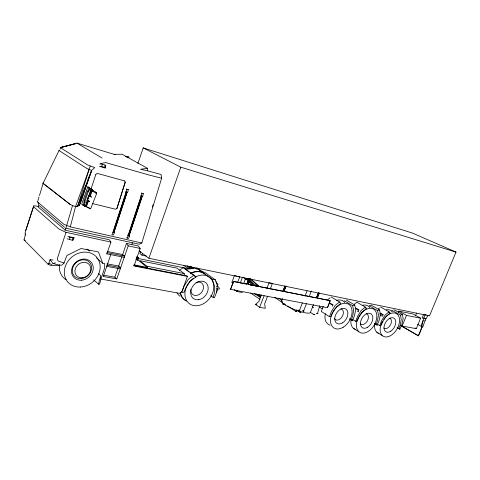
<?xml version="1.0" encoding="UTF-8"?>
<svg xmlns="http://www.w3.org/2000/svg" width="480" height="480" viewBox="0 0 480 480"><rect width="100%" height="100%" fill="white"/><g stroke="black" fill="none" stroke-linecap="round" stroke-linejoin="round"><path stroke-width="0.72" d="M86.784 206.91L90.09 208.782L91.008 207.978L96.498 193.866L96.528 192.474L93.198 190.626L92.076 190.884L90.456 195.828M100.188 278.91L101.928 276.246L104.442 268.554L104.766 263.652L102.726 263.262L98.46 251.988L81.066 248.496L66.822 255.576L64.062 263.016L61.878 265.152L50.832 265.542L48.078 264.228L24 239.868L25.644 233.862M106.86 253.806L110.934 242.094L109.224 239.706L67.356 230.706L65.136 230.094L65.862 228.216L139.08 244.224L141.798 242.994L161.646 178.2L161.028 174.48L147.468 170.802L147.558 168.372L122.1 154.236L114.138 154.326L76.938 143.124L60.426 147.654L87.492 164.868L94.764 167.658L91.596 170.46L80.454 203.214L79.29 205.404M142.722 193.374L143.316 193.746L142.656 196.668L140.4 195.75M141.342 193.002L141.936 193.374L141.27 196.302M126.312 188.946L126.894 189.318L126.216 192.288L127.638 192.666L128.316 189.702L127.734 189.33M101.244 277.842L99.606 284.22L98.712 284.232L99.21 280.896L100.884 275.784L98.268 273.426M100.746 166.74L105.414 168.072L104.67 167.418L101.826 166.608L102.186 164.22L99.78 163.98M104.67 167.418L105.03 165.036L102.186 164.22M105.504 167.478L105.774 165.702L105.03 165.036M400.914 325.704L418.308 335.79C422.4 329.352 421.974 321.6 425.088 314.862M65.862 228.216L72.54 205.542L75.576 206.568L77.598 206.334L91.626 170.466L89.046 169.392L90.258 166.104M141.798 242.994L70.32 226.866L75.546 206.556L77.568 206.328L79.32 205.41L91.626 170.466M25.224 235.02L25.182 232.248L33.732 205.98L35.514 205.848L38.436 206.532M317.466 313.674L317.988 313.596L316.554 313.338L317.466 313.674L319.716 305.736M37.938 200.532L39.012 196.992M39.444 195.576L43.308 182.826L43.038 183.318L70.362 204.612L72.57 205.548M152.37 207.006L153.024 204.876M77.598 206.334L89.076 169.404L86.178 168.066L58.998 150.486M92.634 203.586L115.56 209.22L116.886 208.602L125.256 181.992L124.38 180.858M116.886 208.602L125.274 181.992M213.078 297.42L214.65 292.5L214.728 286.77L212.304 279.294L201.504 271.662L204.642 272.298L215.472 279.918L217.302 285.414L216.414 292.734L214.416 297.732L213.078 297.42L210.702 295.656M25.824 230.334L33.732 205.98M113.202 232.404L126.426 191.994L126.132 191.832L112.92 232.224L113.202 232.404L113.736 232.572L126.966 192.174M113.94 231.666L119.502 214.674M123.672 201.93L126.684 192.732M86.976 201.432L95.826 174.462M113.988 232.554L127.206 192.186M110.934 242.094L66.012 232.332L57.66 257.562L57.342 259.878L58.698 261.222L64.062 263.016M128.334 235.788L141.468 196.008L141.168 195.846L128.046 235.602L128.334 235.788L128.856 235.95L142.224 196.194M130.446 230.784L128.808 235.746L129.096 235.932L141.99 196.902M135.132 216.6L141.69 196.74M69.336 239.628L70.092 237.336L73.02 237.948L74.022 237.756L73.26 240.03L72.264 240.234L67.086 238.746M72.264 240.234L73.02 237.948M346.32 300.042L354.69 304.974L355.734 309.48L354.504 315.69L352.422 320.748L351.36 319.944L352.764 315.726L353.628 310.26L352.578 305.682L344.22 300.732M48.078 264.228L48.87 263.226L50.076 259.674L53.01 260.016M79.962 202.842L82.566 195.186M83.28 193.098L85.884 185.442M88.014 179.178L88.722 177.09M137.886 163.458L143.196 147.9L412.506 233.088L456 252.09L429.534 315.834L148.884 258.282L139.056 250.794M110.784 254.598L103.29 276.51L116.796 278.886L128.208 245.85L126.468 243.414L122.358 255.372M377.148 325.158L376.164 324.384L377.556 320.31L378.456 315.03L377.538 310.62L369.132 305.766L371.118 305.088L379.536 309.924L380.442 314.268L379.188 320.262L377.148 325.158L374.592 323.622M116.796 278.886L114.852 277.182L118.002 268.038M118.482 266.628L121.872 256.782M82.986 204.864L83.982 205.416L83.094 205.164L84.138 202.296L84.036 201.042L87.36 191.418L88.038 190.716L89.058 187.92L87.756 186.876L81.852 203.772M127.404 234.966L128.25 235.596L127.044 238.098L126.474 237.666M84.186 204.84L85.02 202.548L84.918 201.294L88.242 191.676L88.926 190.98L89.94 188.184L89.13 187.29L87.756 186.876M137.52 260.346L138.252 258.258L137.1 257.358M140.58 251.73L139.932 253.584L142.008 255.174L146.4 256.08M133.776 265.356L147.264 268.02L147.45 267.48L137.85 259.938L138.576 257.844L136.812 256.47M142.008 255.174L142.656 253.314M393.918 309.726L402.366 314.472L403.152 318.666L401.88 324.462L399.876 329.208L398.958 328.464L400.332 324.516L401.268 319.416L400.47 315.156L392.034 310.392L392.112 311.748M126.468 243.414L138.354 245.97L140.184 248.454L134.052 265.986L187.416 276.396L182.304 290.586L180.336 293.46L100.926 279.048M148.884 258.282L180.81 167.196L143.196 147.9M85.332 206.13L91.212 189.654M83.088 204.81L86.058 206.334L88.26 200.16M89.73 196.044L91.938 189.87M196.206 269.124L196.65 267.894L203.1 272.448M75.576 206.568L89.076 169.404M217.404 286.062L218.004 284.436L215.82 281.634M216.636 292.29L217.866 288.942M88.422 200.772L89.73 201.426L87 200.202L88.734 195.498L91.464 197.052L88.734 195.498M88.674 196.902L87.432 200.262L87 200.202M234.414 275.556L231.804 282.624L233.268 282.912M230.61 289.422L233.55 281.478L246.99 284.148L249.048 278.622M237.516 282.738L239.79 276.612M240.318 282.93L242.352 277.464M243.624 283.584L245.4 278.82M248.958 278.562L246.894 284.082L233.454 281.418L230.514 289.356L327.51 307.734L330.276 300.684L317.334 298.11L319.308 293.046M250.08 278.79L248.016 284.31L282.906 291.234L284.922 285.948M250.176 278.856L248.112 284.37L283.002 291.294L285.018 286.008M86.64 205.944L88.674 200.55M261.36 294.78L258.78 301.62L255.426 304.41L259.608 307.32L265.284 308.31L264.636 303.936L267.486 296.406M264.126 295.776L259.608 307.32M266.982 288.216L269.058 282.72L271.74 283.272M270.336 288.882L272.406 283.41M323.22 306.294L321.264 311.466L329.466 316.656L331.068 316.308L333.024 312.078L336.42 306.954L340.824 303.36L339.492 301.944L331.164 296.958M329.466 316.656L331.464 311.418L335.124 305.49L339.492 301.944M285.93 286.158L283.914 291.438L316.362 297.876L318.336 292.806M286.032 286.218L284.016 291.498L316.458 297.942L318.432 292.872M281.418 301.374L281.118 300.966L282.3 301.746L281.418 301.374L282.474 298.62M299.466 310.446L300.024 310.374L298.524 310.104L299.466 310.446L302.358 302.976M304.986 296.184L307.086 290.748M303.528 311.172L304.074 311.1L302.592 310.83L303.528 311.172L306.498 303.516M309.198 296.55L311.358 290.982M313.506 304.518L310.416 312.444A15.414 3.096 21.3 0 1 294.642 309.624A15.414 3.096 21.3 0 1 281.748 301.14M355.662 321.33L357.624 316.266L361.152 310.53L365.31 307.086L366.54 308.448L362.346 311.934L359.076 316.89L357.168 320.982L355.662 321.33L352.476 319.374M423.096 320.496L421.212 325.344L421.566 326.862L422.154 326.904L418.308 335.79M319.206 292.986L317.232 298.05L330.174 300.624L327.408 307.674M379.692 325.608L381.618 320.712L385.032 315.156L389.004 311.808L390.144 313.116L386.136 316.506L382.98 321.312L381.12 325.272L379.692 325.608L377.13 324.078M398.37 312.462L398.904 311.142L413.046 314.01L420.63 318.204L416.31 328.662L402.108 326.058L400.854 325.332M402.108 326.058L406.488 315.39L420.63 318.204M415.5 315.78L416.628 313.056M59.988 149.136L60.75 147.378L75.654 143.628L60.426 147.654L62.154 147.672M234.162 289.59L236.898 291.498L237.45 290.238M70.392 204.618L43.068 183.324L59.022 150.492L59.484 150.312M131.646 244.524L132.582 242.814M43.068 183.324L43.338 182.832M428.172 315.258L424.806 320.508L425.454 320.634L424.914 320.946L422.802 327.03L422.004 326.88M85.056 206.43L86.082 205.476L86.304 206.778L84.618 206.124L85.638 205.176M84.93 206.046L85.53 205.488L83.682 204.258M91.404 190.572L92.43 189.63L90.738 188.976L90.954 190.29L91.404 190.572L91.182 189.258L90.738 188.976M378.324 308.892L379.452 307.95M354.342 304.314L356.922 302.196L365.31 307.086M327.912 299.574L330.084 297.828M95.808 174.456L97.254 173.382L124.398 180.864M195.936 276.966L190.272 281.142L186.174 287.184L183.96 292.212L181.788 292.578L183.942 286.338L188.31 279.33L193.938 275.214L195.936 276.966L190.038 272.682M179.454 270.318L183.33 267.522L193.938 275.214M37.722 201.24L37.182 201.63L63.864 224.328L70.32 226.866M92.238 191.112L93.198 190.626M400.47 315.156L402.366 314.472M377.538 310.62L379.536 309.924M352.578 305.682L354.69 304.974M92.076 190.884L95.37 192.774L96.528 192.474M314.154 314.766L315 314.562L313.566 314.31L314.154 314.766L310.458 312.378M50.076 259.674L52.95 263.46L55.41 262.884M300.222 312.3L301.092 312.096L299.61 311.832L300.222 312.3L296.55 309.888M296.166 311.58L297.042 311.376L295.548 311.106L296.166 311.58L287.61 305.934M100.476 163.632L105.606 162.558L149.358 175.116L161.646 178.2M147.558 168.372L140.496 169.26L147.468 170.802M86.226 202.446L87.618 202.356M283.2 304.482L283.92 304.542L282.732 303.756L283.2 304.482L285.378 304.878M99.414 166.362L101.826 166.608M125.274 156.36L128.952 156.762L128.862 157.578L126.81 157.338M250.962 285.06L259.032 286.296M250.632 285.06L252.096 285.282M253.566 285.51L258.702 286.296M103.518 275.172L114.852 277.182M255.426 304.41L256.842 304.656M379.782 313.284L383.55 314.988M216.744 288.732L219.126 289.158L219.438 288.312L218.172 286.608L216.462 286.116M106.368 266.256L120.348 268.89M236.898 291.498L242.484 292.548M107.01 263.808L118.764 266.052L120.252 267.306M106.776 265.068L120.75 267.72M212.304 279.294L215.472 279.918M184.236 273.588L176.826 268.122L139.728 260.652L146.814 266.208L184.236 273.588L184.494 275.79M133.968 265.494L186.594 275.79L187.416 276.396M133.968 264.81L147.45 267.48M106.53 253.788L124.326 257.364M106.938 252.588L124.734 256.188M135.744 259.512L137.85 259.938M248.22 280.044L246.024 279.594L243.252 277.164M107.208 251.418L122.592 254.55M136.476 258.138L190.014 269.094M426.24 314.862L423.654 314.328L422.124 317.97L426.078 318.762L423.774 318.03M235.134 275.7L236.568 275.994M238.008 276.294L239.442 276.588M191.85 268.548L186.744 267.492L183.822 265.386M136.422 257.406L138.576 257.844M69.222 236.748L74.022 237.756M128.208 245.85L140.184 248.454M127.044 238.098L128.436 238.404L129.168 237.258L129.636 235.908L128.25 235.596M114.138 154.326L115.488 154.638M126.894 189.318L128.316 189.702M141.936 193.374L143.316 193.746M84.618 206.124L86.304 206.778M84.138 202.296L85.02 202.548M84.036 201.042L84.918 201.294M52.95 263.46L59.118 265.218M87.36 191.418L88.242 191.676M88.038 190.716L88.926 190.98M91.182 189.258L92.43 189.63M89.058 187.92L89.94 188.184M180.81 167.196L456 252.09M141.468 196.008L141.99 196.182M67.848 236.46L70.092 237.336M66.012 232.332L59.238 229.242L33.528 206.706M200.634 271.404L203.208 272.454M85.422 206.046L86.058 206.334M81.606 204.48L83.094 205.164M48.87 263.226L51.948 264.696M24 239.868L25.308 240.51M398.904 311.142L406.488 315.39M417.612 324.342L422.154 326.904M380.574 307.008L389.004 311.808M388.848 312.372L390.144 313.116M415.056 327.942L416.31 328.662M380.346 313.134L382.908 314.616M401.064 325.728L418.458 335.814M379.8 314.856L381.72 315.972M365.25 307.692L366.54 308.448M397.032 327.336L398.958 328.464M397.308 327.702L399.876 329.208M355.872 308.106L359.052 309.99M355.23 308.25L358.404 310.134L358.452 311.772L357.18 311.01M76.938 143.124L102.036 158.034M374.88 323.616L376.164 324.384M329.394 302.67L333.174 304.974M329.286 303.186L332.43 305.112L332.484 306.24M376.77 332.202L382.332 335.598M89.778 188.274L91.662 189.426M88.434 187.674L90.942 189.21M349.452 318.768L351.36 319.944M349.878 319.182L352.422 320.748M89.19 188.82L91.068 189.978M353.292 328.242L358.824 331.71M312.096 306.75L313.302 307.512L312.918 307.242M125.358 191.736L126.216 192.288M278.79 298.224L281.238 299.832M274.782 297.462L282.726 302.706M283.944 303.516L285.168 304.32M245.808 278.562L248.25 280.17M250.686 281.784L257.394 286.212M83.808 205.014L85.044 205.836M256.152 293.862L259.866 296.37M254.532 293.55L260.706 297.738M250.818 293.118L260.07 299.424M65.136 230.094L38.658 207.408L38.22 206.838L38.754 204.984L38.064 202.488M197.664 268.5L203.022 272.28M191.124 266.784L193.5 268.476M190.554 266.67L192.936 268.362M188.244 266.196L191.808 268.74M187.002 265.638L191.154 268.608M188.856 271.824L183.33 267.522M122.718 254.574L124.23 255.786M93.588 279.93L98.712 284.232M39.216 205.608L64.584 227.358M96.492 257.868L102.726 263.262M251.172 279.264L259.56 286.686M249.978 278.736L258.918 286.644M95.37 192.774L96.498 193.866M90.09 208.782L89.478 207.984L86.754 206.856L86.394 206.262M249.918 279.768L254.244 285.816M247.926 278.322L253.116 285.594M259.596 294.678L260.892 296.496M246.636 278.262L251.814 285.54M258.288 294.642L260.016 297.066M146.814 266.208L147.048 268.746M382.344 314.766L382.356 316.344M336.24 300.462A13.848 9.354 -58.5 0 1 344.802 302.58M330.006 325.164A13.848 9.354 -58.5 0 1 325.338 313.68M340.956 308.862A6.162 4.146 -58.5 0 1 341.964 316.938A6.162 4.146 -58.5 0 1 334.398 318.69M322.362 308.7A12.708 8.754 -59.1 0 1 319.374 306.606M362.874 305.214A13.398 8.766 -59.1 0 1 369.708 307.554M355.428 329.424A13.398 8.766 -59.1 0 1 350.964 319.818M359.124 316.158A13.518 8.76 -59.1 0 1 376.332 312.816A13.518 8.76 -59.1 0 1 364.626 332.958A13.518 8.76 -59.1 0 1 358.782 316.74M366.21 313.68A5.964 3.882 -59.1 0 1 367.386 320.874A5.964 3.882 -59.1 0 1 360.468 323.934M378.63 333.294A12.99 8.238 -59.6 0 1 374.712 324.072M386.166 309.894A12.99 8.238 -59.6 0 1 391.818 311.214M383.58 319.458A13.104 8.232 -59.6 0 1 399.306 317.898A13.104 8.232 -59.6 0 1 387.468 336.852A13.104 8.232 -59.6 0 1 382.536 321.132M389.382 318.102A5.778 3.648 -59.6 0 1 390.378 325.044A5.778 3.648 -59.6 0 1 383.808 328.038M180.006 296.244A16.254 12.906 -52.2 0 1 176.982 292.872M186.27 269.64A16.254 12.906 -52.2 0 1 199.566 270.282M185.64 300.516A16.41 12.948 -52.4 0 1 180.138 292.548M190.308 273.312A16.41 12.948 -52.4 0 1 204.276 273.612M186.576 301.086A16.422 12.948 -52.4 0 1 180.486 292.824M191.274 273.264A16.422 12.948 -52.4 0 1 205.602 274.71M195.402 277.014A16.584 12.99 -52.5 0 1 213.468 289.95A16.584 12.99 -52.5 0 1 190.23 304.248A16.584 12.99 -52.5 0 1 193.608 278.118M195.912 282.576A7.314 5.748 -52.4 0 1 203.502 286.662A7.314 5.748 -52.4 0 1 196.938 295.38A7.314 5.748 -52.4 0 1 190.848 289.308M66.078 279.762A18.768 16.17 -39.5 0 1 59.628 264.438M86.766 249.102A18.768 16.17 -39.5 0 1 89.772 251.022M113.106 232.206L111.9 234.756L113.334 235.068L114.534 232.53L113.106 232.206M343.188 327.234A13.968 9.354 -58.5 0 0 349.524 304.926A13.968 9.354 -58.5 0 0 331.098 316.206A13.968 9.354 -58.5 0 0 343.188 327.234M342.534 322.878A8.472 5.676 -58.5 0 0 346.32 309.348A8.472 5.676 -58.5 0 0 335.154 316.242A8.472 5.676 -58.5 0 0 342.534 322.878M367.674 327.228A8.202 5.316 -59.1 0 0 371.454 314.16A8.202 5.316 -59.1 0 0 360.852 320.874A8.202 5.316 -59.1 0 0 367.674 327.228M390.744 331.224A7.95 4.992 -59.6 0 0 394.512 318.576A7.95 4.992 -59.6 0 0 384.414 325.116A7.95 4.992 -59.6 0 0 390.744 331.224M198.822 299.658A10.062 7.878 -52.5 0 0 207.318 284.568A10.062 7.878 -52.5 0 0 192.198 287.178A10.062 7.878 -52.5 0 0 198.822 299.658M80.562 287.028A19.032 16.29 -40.2 0 0 98.544 259.95A19.032 16.29 -40.2 0 0 67.602 261.744A19.032 16.29 -40.2 0 0 80.562 287.028M81.444 280.23A11.544 9.882 -40.2 0 0 92.262 263.76A11.544 9.882 -40.2 0 0 73.488 264.948A11.544 9.882 -40.2 0 0 81.444 280.23M82.164 277.776A8.442 7.218 -40.2 0 0 90.048 265.722A8.442 7.218 -40.2 0 0 76.326 266.628A8.442 7.218 -40.2 0 0 82.164 277.776M81.12 278.622A10.248 8.778 -40.1 0 0 90.714 263.994A10.248 8.778 -40.1 0 0 74.034 265.062A10.248 8.778 -40.1 0 0 81.12 278.622"/></g></svg>
